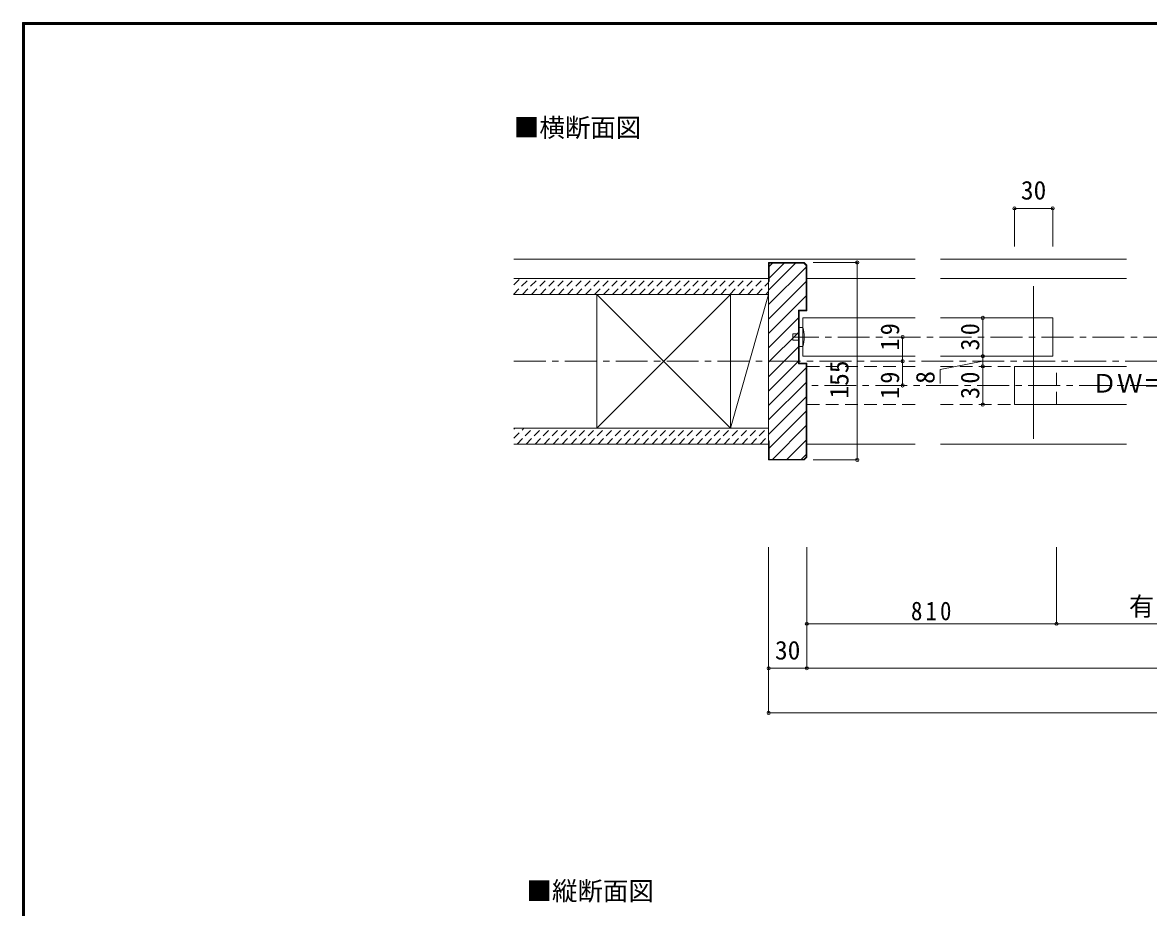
# Model space of a CAD drawing. Units: millimetres, scale not verified. Extents: x -973 to 977, y -701 to 696.
# Drawn here: x -973 to -89, y 1 to 696 of the extents above; entities that cross this region are included whole.
import ezdxf
from ezdxf.enums import TextEntityAlignment as Align

# ---------------------------------------------------------------- set-up
doc = ezdxf.new("R2010")
doc.units = ezdxf.units.MM
doc.header["$LTSCALE"] = 5
doc.header["$PDMODE"] = 32
doc.header["$PDSIZE"] = 2.5
for name, pattern in [('CHAIN1', [8, 5, -1, 1, -1]), ('DASHED1', [1.8, 1.2, -0.6]), ('DASHED2', [3, 2, -1])]:
    doc.linetypes.add(name, pattern=pattern)
for name, color, linetype, lineweight in [('0-1_通り芯', 4, 'CHAIN1', 9), ('0-2_柱', 7, 'Continuous', 9), ('0-3_仕上げ', 2, 'Continuous', 9), ('0-4_枠', 3, 'Continuous', 9), ('0-6_扉', 6, 'Continuous', 9), ('0-7_金物', 7, 'Continuous', 9), ('0-A_文字', 7, 'Continuous', 9), ('0-B_寸法', 7, 'Continuous', 9), ('0-C_ハッチ', 4, 'DASHED1', 9), ('F-1_枠', 6, 'Continuous', 9)]:
    doc.layers.add(name, color=color, linetype=linetype, lineweight=lineweight)
doc.styles.add('ＭＳ ゴシック', font='')
doc.styles.get('ＭＳ ゴシック').set_extended_font_data('MS Gothic')

msp = doc.modelspace()

# ---------------------------------------------------------------- linework, layer by layer
at = {"layer": '0-1_通り芯'}
for p, q in [((371.812, 449), (-368.506, 449)), ((-587.506, 430), (590.812, 430)), ((361.312, 411), (-357.506, 411))]:
    msp.add_line(p, q, dxfattribs=at)
at = {"layer": '0-2_柱'}
for p, q in [((-417.506, 482.5), (-522.506, 377.5)), ((-522.506, 482.5), (-417.506, 377.5)), ((-417.506, 377.5), (-387.506, 482.5))]:
    msp.add_line(p, q, dxfattribs=at)
at = {"layer": '0-2_柱', "color": 3}
for p, q in [((-522.506, 482.5), (-522.506, 377.5)), ((-417.506, 377.5), (-417.506, 482.5)), ((-387.506, 377.5), (-387.506, 482.5))]:
    msp.add_line(p, q, dxfattribs=at)
at = {"layer": '0-3_仕上げ'}
for p, q in [((-587.506, 510), (-272.466, 510)), ((-252.466, 510), (-106.387, 510)), ((-587.506, 495), (-387.506, 495)), ((-357.506, 495), (-272.466, 495)), ((-252.466, 495), (-106.387, 495)), ((-587.506, 482.5), (-387.506, 482.5)), ((-587.506, 377.5), (-387.506, 377.5)), ((-587.506, 365), (-387.506, 365))]:
    msp.add_line(p, q, dxfattribs=at)
at = {"layer": '0-4_枠'}
for p, q in [((-387.506, 507.5), (-387.506, 352.5)), ((-359.627, 507.5), (-387.506, 507.5)), ((-387.006, 492.5), (-387.006, 507)), ((-359.834, 507), (-387.006, 507)), ((-359.627, 507.5), (-357.506, 505.379)), ((-357.506, 505.379), (-357.506, 469.5)), ((-387.006, 492.5), (-387.506, 492.5)), ((-364.006, 470), (-364.006, 428)), ((-364.006, 470), (-358.006, 470)), ((-363.506, 469.5), (-357.506, 469.5)), ((-363.506, 469.5), (-363.506, 428.5)), ((-364.006, 428), (-358.006, 428)), ((-363.506, 428.5), (-357.506, 428.5)), ((-358.006, 354.828), (-358.006, 428)), ((-357.506, 354.621), (-357.506, 428.5)), ((-387.006, 367.5), (-387.506, 367.5)), ((-387.006, 367.5), (-387.006, 353)), ((-359.834, 353), (-358.006, 354.828)), ((-359.627, 352.5), (-357.506, 354.621)), ((-359.627, 352.5), (-387.506, 352.5)), ((-359.834, 353), (-387.006, 353))]:
    msp.add_line(p, q, dxfattribs=at)
at = {"layer": '0-4_枠', "color": 4}
for p, q in [((-357.506, 495), (-272.466, 495)), ((-252.466, 495), (-106.387, 495)), ((-357.506, 365), (-272.466, 365)), ((-252.466, 365), (-106.387, 365))]:
    msp.add_line(p, q, dxfattribs=at)
at = {"layer": '0-4_枠'}
msp.add_lwpolyline([(-359.834, 507), (-358.006, 505.171), (-358.006, 470)], dxfattribs=at)
at = {"layer": '0-6_扉', "color": 3}
msp.add_line((-179.426, 489), (-179.426, 369), dxfattribs=at)
at = {"layer": '0-6_扉'}
for p, q in [((-360.506, 434), (-360.506, 464)), ((-272.466, 464), (-360.506, 464)), ((-164.426, 464), (-252.466, 464)), ((-272.466, 434), (-360.506, 434)), ((-194.426, 396), (-194.426, 426)), ((-106.387, 426), (-194.426, 426)), ((-106.387, 396), (-194.426, 396))]:
    msp.add_line(p, q, dxfattribs=at)
at = {"layer": '0-6_扉', "color": 2, "linetype": 'DASHED2'}
for p, q in [((-357.506, 426), (-357.506, 396)), ((-357.506, 426), (-272.466, 426)), ((-252.466, 426), (-161.426, 426)), ((-161.426, 396), (-161.426, 426)), ((-357.506, 396), (-272.466, 396)), ((-252.466, 396), (-161.426, 396))]:
    msp.add_line(p, q, dxfattribs=at)
at = {"layer": '0-6_扉'}
msp.add_lwpolyline([(-164.426, 464), (-164.426, 434), (-252.466, 434)], dxfattribs=at)
at = {"layer": '0-7_金物'}
for p, q in [((-363.506, 451.5), (-368.506, 451.5)), ((-368.506, 446.5), (-368.506, 451.5)), ((-360.506, 456.5), (-363.506, 456.5)), ((-363.506, 441.5), (-363.506, 456.5)), ((-363.506, 446.5), (-368.506, 446.5)), ((-360.506, 441.5), (-363.506, 441.5))]:
    msp.add_line(p, q, dxfattribs=at)
msp.add_arc((-390.957, 449), 31.361, 346.16371, 13.83632, dxfattribs=at)
at = {"layer": '0-B_寸法', "color": 4}
for p, q in [((-194.426, 550), (-194.426, 520)), ((-194.426, 550), (-164.426, 550)), ((-164.426, 550), (-164.426, 520)), ((-317.912, 507.5), (-352.434, 507.5)), ((-317.912, 352.5), (-317.912, 507.5)), ((-219.344, 464), (-219.344, 434)), ((-282.265, 449), (-282.265, 430)), ((-219.344, 434), (-219.344, 396)), ((-282.265, 430), (-282.265, 411)), ((-219.344, 430), (-252.8, 423.507)), ((-252.8, 412.463), (-252.8, 423.507)), ((-317.912, 352.5), (-352.434, 352.5)), ((-387.506, 154), (-387.506, 284)), ((-357.506, 189), (-357.506, 284)), ((-161.426, 224), (-161.426, 284)), ((-357.506, 224), (-161.426, 224)), ((-161.426, 224), (164.732, 224)), ((-387.506, 189), (390.812, 189)), ((-387.506, 154), (390.812, 154))]:
    msp.add_line(p, q, dxfattribs=at)
at = {"layer": '0-B_寸法'}
for p in [(-194.426, 550), (-164.426, 550), (-317.912, 507.5), (-219.344, 464), (-282.265, 449), (-219.344, 434), (-219.344, 434), (-282.265, 430), (-219.344, 426), (-282.265, 411), (-219.344, 396), (-317.912, 352.5), (-357.506, 224), (-161.426, 224), (-387.506, 189), (-357.506, 189), (-387.506, 154)]:
    msp.add_point(p, dxfattribs=at)
at = {"layer": '0-C_ハッチ', "linetype": 'Continuous'}
for p, q in [((-387.506, 485.755), (-366.26, 507)), ((-387.006, 495.315), (-375.321, 507)), ((-387.006, 504.376), (-384.382, 507)), ((-387.506, 474.441), (-358.006, 503.941)), ((-387.506, 463.127), (-358.006, 492.627)), ((-387.506, 451.814), (-358.006, 481.314)), ((-387.506, 440.5), (-364.006, 464)), ((-387.506, 429.186), (-364.006, 452.686)), ((-387.506, 417.872), (-364.006, 441.372)), ((-387.506, 406.559), (-364.006, 430.059)), ((-387.506, 395.245), (-358.006, 424.745)), ((-387.506, 383.931), (-358.006, 413.431)), ((-387.506, 372.617), (-358.006, 402.118)), ((-387.006, 361.803), (-358.006, 390.804)), ((-384.496, 353), (-358.006, 379.49)), ((-373.182, 353), (-358.006, 368.176)), ((-361.868, 353), (-358.006, 356.863))]:
    msp.add_line(p, q, dxfattribs=at)
at = {"layer": '0-C_ハッチ'}
for p, q in [((-587.776, 482.5), (-575.276, 495)), ((-587.506, 489.841), (-582.347, 495)), ((-580.705, 482.5), (-568.205, 495)), ((-573.634, 482.5), (-561.134, 495)), ((-566.562, 482.5), (-554.062, 495)), ((-559.491, 482.5), (-546.991, 495)), ((-552.42, 482.5), (-539.92, 495)), ((-545.349, 482.5), (-532.849, 495)), ((-538.278, 482.5), (-525.778, 495)), ((-531.207, 482.5), (-518.707, 495)), ((-524.136, 482.5), (-511.636, 495)), ((-517.065, 482.5), (-504.565, 495)), ((-509.994, 482.5), (-497.494, 495)), ((-502.923, 482.5), (-490.423, 495)), ((-495.852, 482.5), (-483.352, 495)), ((-488.781, 482.5), (-476.281, 495)), ((-481.71, 482.5), (-469.21, 495)), ((-474.639, 482.5), (-462.139, 495)), ((-467.568, 482.5), (-455.068, 495)), ((-460.496, 482.5), (-447.996, 495)), ((-453.425, 482.5), (-440.925, 495)), ((-446.354, 482.5), (-433.854, 495)), ((-439.283, 482.5), (-426.783, 495)), ((-432.212, 482.5), (-419.712, 495)), ((-425.141, 482.5), (-412.641, 495)), ((-418.07, 482.5), (-405.57, 495)), ((-410.999, 482.5), (-398.499, 495)), ((-403.928, 482.5), (-391.428, 495)), ((-396.857, 482.5), (-387.506, 491.851)), ((-389.786, 482.5), (-387.506, 484.78)), ((-587.506, 369.633), (-579.639, 377.5)), ((-587.506, 376.704), (-586.71, 377.5)), ((-585.068, 365), (-572.568, 377.5)), ((-577.996, 365), (-565.496, 377.5)), ((-570.925, 365), (-558.425, 377.5)), ((-563.854, 365), (-551.354, 377.5)), ((-556.783, 365), (-544.283, 377.5)), ((-549.712, 365), (-537.212, 377.5)), ((-542.641, 365), (-530.141, 377.5)), ((-535.57, 365), (-523.07, 377.5)), ((-528.499, 365), (-515.999, 377.5)), ((-521.428, 365), (-508.928, 377.5)), ((-514.357, 365), (-501.857, 377.5)), ((-507.286, 365), (-494.786, 377.5)), ((-500.215, 365), (-487.715, 377.5)), ((-493.144, 365), (-480.644, 377.5)), ((-486.073, 365), (-473.573, 377.5)), ((-479.002, 365), (-466.502, 377.5)), ((-471.93, 365), (-459.43, 377.5)), ((-464.859, 365), (-452.359, 377.5)), ((-457.788, 365), (-445.288, 377.5)), ((-450.717, 365), (-438.217, 377.5)), ((-443.646, 365), (-431.146, 377.5)), ((-436.575, 365), (-424.075, 377.5)), ((-429.504, 365), (-417.004, 377.5)), ((-422.433, 365), (-409.933, 377.5)), ((-415.362, 365), (-402.862, 377.5)), ((-408.291, 365), (-395.791, 377.5)), ((-401.22, 365), (-388.72, 377.5)), ((-394.149, 365), (-387.506, 371.643))]:
    msp.add_line(p, q, dxfattribs=at)
at = {"layer": 'F-1_枠'}
for p, q in [((-973.347, 695.833), (-973.347, -700.833)), ((-973.347, 695.833), (976.653, 695.833)), ((-973.347, 695), (976.653, 695)), ((-973.347, 694.167), (976.653, 694.167)), ((-972.514, 695.833), (-972.514, -700.833)), ((-971.68, 695.833), (-971.68, -700.833))]:
    msp.add_line(p, q, dxfattribs=at)

# ---------------------------------------------------------------- texts
at = {"layer": '0-A_文字', "style": 'ＭＳ ゴシック'}
for s, p in [('■横断面図', (-587.506, 601.667)), ('■縦断面図', (-577.597, 2.5))]:
    msp.add_text(s, height=14.66, dxfattribs=at).set_placement(p, align=Align.BOTTOM_LEFT)
at = {"layer": '0-B_寸法', "style": 'ＭＳ ゴシック'}
for s, p in [('30', (-189.426, 552.5)), ('ＤＷ＝810', (-133.887, 401)), ('30', (-382.506, 191.5))]:
    msp.add_text(s, height=14.66, dxfattribs=at).set_placement(p, align=Align.BOTTOM_LEFT)
for s, p in [('155', (-320.412, 400.68)), ('8', (-252.8, 412.295))]:
    msp.add_text(s, height=14.66, rotation=90, dxfattribs=at).set_placement(p, align=Align.BOTTOM_LEFT)
at = {"layer": '0-B_寸法', "char_height": 14.66, "attachment_point": 7, "rotation": 90, "style": 'ＭＳ ゴシック'}
for s, insert in [('\\T1.27;\\W0.95;19', (-284.765, 438.375)), ('\\T1.27;\\W0.95;30', (-221.844, 438.375)), ('\\T1.27;\\W0.95;19', (-284.765, 400.375)), ('\\T1.27;\\W0.95;30', (-221.844, 400.375))]:
    msp.add_mtext(s, dxfattribs=dict(at, insert=insert))
at = {"layer": '0-B_寸法', "char_height": 14.66, "attachment_point": 7, "style": 'ＭＳ ゴシック'}
for s, insert in [('\\T1.27;\\W0.9;810', (-275.716, 226.5)), ('\\T1.16;有効開口寸法＝1,554', (-104.597, 226.5))]:
    msp.add_mtext(s, dxfattribs=dict(at, insert=insert))

doc.saveas('drawing.dxf')
